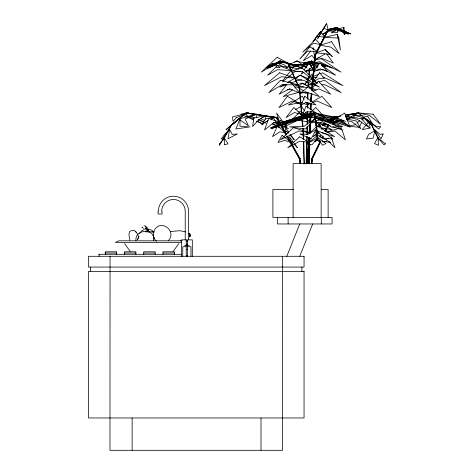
<?xml version="1.0" encoding="UTF-8"?>
<svg xmlns="http://www.w3.org/2000/svg" width="474" height="474" viewBox="0 0 474 474"><rect width="100%" height="100%" fill="white"/><g stroke="black" fill="none" stroke-linecap="round" stroke-linejoin="round"><path stroke-width="0.71" d="M138.444 238.149L138.781 237.314M306.862 134.355L306.998 127.002M307.045 124.07L307.087 121.865M307.111 120.396L307.259 111.586M307.336 107.183L307.413 102.775M307.472 99.107L307.585 92.495M307.306 134.355L307.454 126.268M307.49 124.07L307.531 121.865M307.555 120.396L307.703 111.586M307.768 107.918L307.857 102.775M307.916 99.107L308.029 92.495M307.087 163.649L308.758 137.282M307.342 163.69L307.182 158.5L307.857 158.642L309.433 137.424M307.531 163.649L307.626 158.5L307.182 158.5M307.786 163.69L307.857 158.642M306.151 163.88L306.808 136.565M306.595 163.88L307.253 136.565M135.985 240.81C134.385 228.397 156.592 228.249 153.44 240.691M308.527 163.761L309.184 143.776M309.232 142.295L309.38 137.857M309.623 130.451L309.771 126.013M309.889 122.31L310.233 111.953M310.304 109.731L310.523 103.071M310.6 100.849L311.217 93.497M308.781 163.797L309.433 143.818M309.486 142.336L309.629 137.898M309.8 132.714L310.02 126.054M310.144 122.357L310.239 119.395M310.286 117.919L310.506 111.26M310.553 109.778L310.748 103.859M310.826 101.637L311.471 93.526M308.971 163.761L309.629 143.776M309.676 142.295L309.824 137.857M309.996 132.673L310.411 120.094M310.482 117.872L310.677 111.953M310.748 109.731L310.944 103.806M311.015 101.59L311.092 99.368L310.648 99.368L311.341 99.392L311.916 93.526M309.22 163.797L309.854 144.552M309.955 141.596L310.073 137.898M310.245 132.714L310.66 120.135M310.707 118.654L310.95 111.26M310.997 109.778L311.193 103.859M311.264 101.637L311.341 99.416M320.187 140.677L320.092 142.71L317.781 140.387L314.327 141.566M320.347 137.288L320.448 135.256L319.334 136.162M334.081 118.713L334.182 117.054L327.528 120.775M309.03 133.621L309.741 124.105M309.848 122.642L310.227 117.522L314.256 112.782L314.7 112.782L310.725 117.86L310.227 117.522L310.903 117.665L309.706 133.763M307.413 158.642L308.989 137.424M309.261 133.763L309.972 124.247M310.079 122.784L310.227 117.522M307.786 156.307L308.118 151.917M308.278 149.719L308.55 146.063M308.77 143.136L309.042 139.475M309.694 130.694L310.02 126.303M310.239 123.376L310.458 120.449M324.933 130.948L325.146 128.099M307.863 85.889L308.266 81.487M308.467 79.288L308.734 76.35M308.864 74.886L309.469 68.28M309.8 64.612L309.937 63.143L310.381 63.143L310.245 64.612M308.242 86.623L308.639 82.221M308.977 78.554L309.178 76.35M309.309 74.886L309.913 68.28M311.578 89.823L312.147 83.951M312.289 82.482L315.003 54.581L327.943 29.637L328.387 29.637L315.619 54.765L315.003 54.581L315.696 54.634L312.2 90.587M311.756 90.587L315.003 54.581M311.163 98.633L311.448 95.695M312.093 89.088L312.378 86.155M312.52 84.686L313.308 76.61M313.521 74.406L313.806 71.467M313.948 69.998L314.303 66.33M314.452 64.861L314.736 61.922M314.949 59.724L315.234 56.785M311.222 163.649L311.827 158.5L320.187 141.299M311.477 163.649L312.082 158.5L320.436 141.317M311.667 163.649L312.271 158.5L320.625 141.299M311.922 163.649L312.526 158.5L320.56 141.975M286.006 135.043L276.318 117.753L277.1 117.522L276.615 117.825L246.261 113.085L246.296 112.782L277.1 117.522L286.432 134.172M246.741 112.782L246.261 113.085M246.995 113.541L246.563 115.401L253.566 119.116M345.25 32.333L344.634 34.555L345.907 31.337L331.705 28.624L345.25 32.333L345.907 31.337M189.807 236.526L189.772 234.227L190.447 235.88L189.47 236.893M154.334 230.186C152.51 233.824 153.292 238.564 156.384 241.236M336.522 27.711L337.073 27.403L342.898 31.699L342.785 32.007L336.522 27.711L337.079 27.451L337.115 27.788L327.984 29.88L327.943 29.542L336.635 27.451L336.67 27.788L327.984 29.88M342.341 32.007L342.898 31.699M286.806 256.292L299.74 223.959M299.74 256.292L312.674 223.959M342.578 30.84L343.994 27.451L327.51 31.189L335.402 31.006M359.659 126.605L361.769 121.996M362.669 120.017L363.878 117.386L361.603 119.241M321.793 137.993L322.753 136.014M325.004 131.387L326.29 128.738M326.93 127.417L328.215 124.775M329.827 121.468L331.753 117.505L340.279 116.112M322.042 138.011L323.007 136.026M325.259 131.405L326.539 128.756M327.184 127.435L328.47 124.792M329.756 122.15L332.001 117.522L340.545 115.988M322.237 137.993L322.877 136.672M325.448 131.387L326.734 128.738M327.374 127.417L328.66 124.775M329.945 122.132L332.446 117.522L330.2 122.15M322.486 138.011L323.132 136.69M325.697 131.405L326.983 128.756M327.629 127.435L328.915 124.792M315.174 54.765L328.115 29.821L328.559 29.821M315.619 54.765L328.387 29.637M139.421 233.694L141.471 231.116L144.363 229.487M189.564 237.006L190.121 235.744L189.908 233.984M323.624 28.209L317.61 38.584L326.604 23.7L328.233 30.016L323.624 28.209L326.604 23.7M178.763 243.648L173.277 251.279M316.739 36.172L313.041 41.706L320.59 31.628L324.708 37.179L316.739 36.172L320.59 31.628M271.181 119.839L273.113 116.977L275.424 121.303M314.155 71.082L319.903 62.71L327.587 71.503L320.252 68.849L313.747 71.681M302.785 71.687L301.097 74.062L304.118 72.226M304.047 69.909L309.095 62.793L313.723 70.531M311.465 60.962L309.937 63.054L310.381 63.054L311.91 60.962L311.465 60.915L312.49 65.211L312.929 65.211L311.91 60.915M310.624 51.026L303.354 60.713L311.975 55.387L314.991 59.54L313.717 51.115M312.33 48.745L313.184 47.601L313.504 49.711M314.084 112.925L314.706 112.682L316.549 125.61L316.105 125.61L314.084 112.925L314.706 112.682M316.105 125.61L314.262 112.682M286.871 84.532L279.127 94.225L289.667 88.893L300.06 93.046L289.608 81.113L288.239 82.82M282.267 81.22L285.881 76.764M286.788 75.65L293.116 67.853L298.869 68.926M310.28 117.86L314.256 112.782M314.7 112.782L310.725 117.86M311.305 89.248L318.35 81.113L330.621 94.225L318.878 88.893L312.769 91.233M154.637 229.606C161.782 218.644 177.199 231.934 168.217 240.739M310.802 66.36L312.751 64.346L310.28 65.608M311.211 111.828L307.644 115.2L315.358 112.421L325.004 117.599L315.797 107.497L312.23 110.869M346.233 118.073L350.428 114.133L345.516 117.131M317.71 126.084L321.372 122.695M318.605 131.796L313.018 136.648L319.405 133.17M321.402 129.366L323.078 127.909M137.762 239.151L137.389 239.471L138.313 237.764L138.627 235.851L138.965 236.722M307.188 87.607L300.166 93.556L305.914 91.98L319.375 96.572L309.326 87.637M308.793 142.71L317.645 135.256L330.71 142.508L322.042 141.092M279.808 60.915L274.588 65.211L280.252 60.915L279.808 60.962L288.044 63.054L280.252 60.962M355.927 123.886L354.789 124.816L347.898 126.262L359.357 127.263M357.058 122.962L359.902 120.639M283.268 81.155L295.071 71.55L300.172 71.337M153.54 238.683L154.536 237.918M292.642 89.699L283.221 96.572L300.344 91.98L307.999 93.556L304.877 91.648M295 87.98L296.765 86.695L303.633 90.89M319.049 57.212L310.351 63.528L319.701 61.715L340.919 72.089L320.874 58.45M307.638 81.931L304.652 84.088L312.058 73.991L312.834 81.688L311.821 78.915L308.835 81.072M291.563 64.251L286.16 67.948L295.729 64.346L300.072 64.452M294.567 62.195L296.368 60.956L308.141 64.138M309.362 64.423L312.289 62.42L304.527 65.068L300.32 67.344L307.608 65.625M276.318 117.753L276.656 117.522L286.349 134.812M276.763 117.753L277.1 117.522M286.723 136.322L299.29 158.737L300.072 158.5L300.759 163.577M299.29 158.737L300.072 158.5L287.511 136.091M316.057 125.462L316.733 125.32L317.592 140.126L317.147 140.126L316.057 125.462L316.733 125.32M317.147 140.126L317.823 139.984M324.897 53.947L314.878 60.05L322.207 58.474L333.382 63.06L326.58 53.769M305.327 71.491L311.975 67.45M318.498 126.961L320.365 125.841M322.231 124.715L324.098 123.596M284.216 84.514L279.79 87.127L286.628 84.609M287.38 82.642L300.024 75.17L308.935 78.808L306.091 79.247M310.014 103.202L307.513 104.653L310.885 103.332M311.892 102.117L321.905 96.305L331.794 107.568L316.958 100.956L312.911 102.544M295.29 109.613L301.452 106.229L304.533 110.969M325.419 139.747L328.547 138.112M268.213 120.544L265.09 122.132L261.684 124.905L265.47 118.713L275.092 117.054L270.713 119.276M317.45 66.988L309.38 70.691L315.05 70.288M294.218 86.452L301.63 83.122L308.248 86.339M320.288 125.942L318.99 126.517L320.341 125.995M322.243 125.083L324.844 123.933M330.046 121.64L334.597 119.632M342.874 120.787L341.57 121.356L342.927 120.858M346.784 119.069L350.043 117.641L357.023 112.942L353.788 116.888L346.998 119.371M328.678 120.965L333.406 118.992M137.661 239.216L138.124 238.997M312.016 76.995L318.605 74.365M319.92 73.837L322.557 72.789L342.88 85.616L322.865 77.007M322.367 125.219L325.751 123.921M330.479 122.108L331.83 121.593M290.734 83.098L297.571 80.574L301.831 79.91M325.04 49.61L316.288 52.827L330.325 54.463L332.339 56.578L325.04 49.61L330.325 54.463M299.058 64.849L289.738 68.066L303.271 64.174M326.509 124.508L323.043 125.705L327.196 124.461M332.049 122.594L337.595 120.686M303.159 63.273L307.999 61.78L311.501 61.383L303.864 63.303M326.894 132.033L341.345 127.654L345.386 139.824L334.905 131.008L326.989 132.305M332.037 123.003L341.724 120.1M287.487 89.705L290.195 88.934M317.598 82.31L308.402 84.87L315.044 84.793M319.014 81.919L324.672 80.343L341.179 92.608L324.631 84.686L321.68 84.722M310.991 122.256L319.962 119.833M322.036 119.276L324.103 118.713M304.669 63.8L310.956 62.135L304.658 63.569M314.28 141.282L317.71 140.387L319.873 140.737M327.943 29.542L337.079 27.451M337.281 34.341L340.379 49.936L338.839 38.039L337.281 34.341L324.269 37.434L338.11 38.009M151.887 232.041L154.417 231.964M247.138 112.919L240.887 114.216L253.685 119.958M170.29 231.531L179.96 230.702L185.5 231.916M345.522 115.087L358.777 112.782L345.256 115.218M299.912 163.643L299.224 158.571L299.627 158.5L300.356 163.643M300.072 158.5L299.224 158.571M147.71 230.702L145.376 229.73M337.482 120.965L330.271 122.096L344.675 113.043L350.067 127.352L341.807 120.289L338.922 120.74M310.867 132.886L309.51 133.087L317.456 125.966L334.685 136.648L321.751 132.791M314.268 132.382L318.35 131.778M323.126 141.987L326.509 141.525M180.132 240.591L181.969 240.336M297.974 87.483L303.846 86.831M312.23 77.754L317.213 77.232M316.466 70.188L323.552 69.684M305.274 71.124L309.652 70.946L306.773 70.407M337.553 30.958L340.421 30.887M298.152 111.828L301.02 111.763L307.62 115.709L305.303 112.154M336.67 27.788L337.115 27.788M299.645 88.093L288.044 63.143L287.599 63.143L299.201 88.093L299.645 88.081L302.08 115.994M314.303 113.12L314.748 113.12M310.458 117.665L310.903 117.665M316.288 125.373L316.733 125.373M302.726 128.472L303.111 132.88L303.556 132.88L303.733 139.522M306.897 132.88L307.342 132.88M311.827 158.482L312.526 158.5M307.43 158.541L307.875 158.541M293.501 189.464L272.906 189.464L272.906 217.489L332.078 217.489L332.078 223.959L277.343 223.959L277.343 217.489M321.491 189.464L328.121 189.464L328.121 217.489M144.001 225.808L144.428 225.808M145.026 225.808L147.396 227.852L149.156 231.691M145.376 231.81L152.96 231.81M181.797 240.822L118.761 240.822L115.354 242.392L181.915 242.392M186.217 240.94L187.526 240.94M186.217 241.408L187.526 241.408M186.217 244.146L187.526 244.146M186.217 244.774L187.526 244.774M184.558 245.615L186.276 245.615M187.473 245.615L189.185 245.615M186.217 246.711L182.763 246.711L182.763 256.292M187.526 246.711L190.981 246.711L190.981 256.292M186.217 249.537L187.526 249.537M105.264 253.045L116.669 253.045M124.502 253.045L135.902 253.045M143.735 253.045L155.14 253.045M162.973 253.045L174.373 253.045M98.669 254.295L181.572 254.295M186.217 256.167L187.526 256.167M311.021 122.446L320.365 122.476L330.579 125.977M301.523 64.488L308.047 64.648M322.219 66.141L325.863 66.295L321.882 65.536M314.327 62.651L320.892 63.504L332.102 67.96L321.218 64.203M309.244 132.554L298.922 131.008L280.531 139.824L293.394 127.654L309.238 132.453M148.398 229.232C150.465 229.386 152.504 230.441 153.742 232.118M246.296 112.782L276.656 117.522M247.428 113.197L277.059 117.825M345.635 116.136L361.603 118.696L369.376 127.737L357.449 119.442L345.558 116.337M338.021 117.392L335.9 116.977L338.021 117.623M346.506 119.051L356.407 120.989L360.939 128.738L352.17 121.925L347.217 120.42M314.215 62.823L319.115 63.789M142.473 227.336L141.88 227.153L142.875 227.52M145.074 228.35L147.153 229.12M143.48 228.557L143.871 228.711M332.624 126.682L342.157 129.947L336.801 126.22M145.885 228.616L146.365 228.794M298.644 113.938L294.621 112.421L286.018 117.599L293.862 107.497L301.991 115.2M317.989 66.698L312.787 64.671L317.384 67.314M314.144 62.852L318.611 64.648M302.501 102.923L301.18 102.36L288.399 105.009L302.293 96.216L304.13 99.208M303.828 103.492L307.798 105.187L305.967 102.2M146.134 228.794L146.976 229.149M273.747 122.422L288.453 128.738L275.755 121.925M254.348 118.121L251.096 116.693L255.8 114.187L256.855 117.629M258.241 119.833L266.038 123.264L258.988 119.383M256.375 121.166L263.111 124.182L257.382 121.143M324.192 69.974L335.705 75.212L321.479 65.139M264.735 120.562L260.718 118.696L264.871 115.786L265.505 119.442M266.074 121.19L267.413 121.812M272.1 123.992L280.134 127.737L272.503 123.406M188.622 233.362L189.938 234.014L188.705 233.362M147.977 229.6C148.101 230.465 148.64 231.205 148.285 231.946L147.58 230.678M326.675 119.175L335.61 125.391M313.421 62.746L317.841 65.957M336.629 27.403L342.453 31.699M336.967 27.711L342.785 32.007M137.881 235.264C136.743 231.365 133.478 228.835 129.68 231.484C128.371 234.067 129.278 237.456 129.917 240.229M145.257 226.797L146.413 227.852M362.509 116.237L358.362 112.682L361.538 115.727M364.097 117.759L372.037 125.373L371.592 125.373L363.125 117.25M328.541 141.24L334.982 147.775L331.048 136.802M288.376 133.212L286.397 131.008L285.461 132.661L285.484 127.654L288.844 132.287M289.857 134.865L294.307 139.824L290.526 134.604M293.258 142.875L291.86 141.24L290.965 142.36L289.436 136.802L293.655 142.579M294.188 143.966L297.453 147.775L294.496 143.735M130.119 251.279L124.626 243.648M136.234 232.384L135.161 230.951M309.095 62.793L313.717 70.549M287.066 136.091L299.734 158.737M342.874 31.438L344.355 34.442L343.994 27.451M147.704 229.884L148.344 231.691M153.629 236.65L153.061 235.193M314.529 112.925L314.754 114.335M314.973 115.745L316.549 125.61M328.387 29.542L328.429 29.88M302.465 120.396L302.975 126.268M303.17 128.472L303.556 132.88M299.201 88.093L301.571 115.259M302.021 120.396L302.531 126.268M316.502 125.462L316.614 126.931M316.828 129.864L317.159 134.261M317.319 136.459L317.592 140.126M316.288 125.32L317.379 139.984M303.793 141.732L304.397 163.88M303.111 132.88L303.289 139.522M303.348 141.732L303.952 163.88M321.301 217.489L321.301 223.959M321.135 217.489L321.135 163.595L293.11 163.595L293.11 217.489M301.897 267.069L301.897 271.383M288.121 217.489L288.121 223.959M282.498 256.292L282.563 450.3L109.98 450.3L110.045 256.292M261.008 417.967L261.008 450.3M192.314 256.292L192.314 239.868L181.429 239.868L181.429 256.292M188.516 239.868L188.516 211.25A15.055 15.055 0 0 0 173.46 196.195A15.055 15.055 0 0 0 158.399 211.25L158.055 211.25L158.055 213.987L162.025 213.987L162.025 211.25L161.687 211.25A11.773 11.773 0 0 1 173.46 199.477A11.773 11.773 0 0 1 185.227 211.25L185.227 239.868M186.874 255.474L186.874 256.167M174.373 254.295L174.373 251.795L162.967 251.795L162.973 254.295M155.14 254.295L155.14 251.795L143.735 251.795L143.735 254.295M135.902 254.295L135.902 251.795L124.496 251.795L124.496 254.295M132.127 417.967L132.127 450.3M116.669 254.295L116.663 251.795L105.264 251.795L105.264 254.295M99.107 254.295L99.107 256.292M90.641 267.069L90.641 271.383M224.392 137.999L224.338 144.789L228.047 143.859L224.392 137.999M240.051 118.583L239.933 126.167L250.035 126.86L235.874 128.987L240.051 118.583M338.092 28.831L337.606 32.451L331.267 32.783L338.092 28.831M253.868 117.967L252.618 126.517L258.834 119.632L265.926 115.626L253.868 117.967M229.653 129.574L227.929 138.811L237.332 133.935L232.284 134.391L229.653 129.574M219.782 143.575L219.444 145.281L224.587 137.33L219.782 143.575M374.792 130.759L373.257 138.13L366.432 138.959L368.63 134.308L374.792 130.759M268.657 118.346L264.539 129.947L273.895 122.476L279.974 122.44L268.657 118.346M304.735 96.216L301.186 105.187L306.044 102.36L316.039 105.009L304.735 96.216M383.105 133.935L381.143 138.811L374.407 129.574L380.213 134.391L383.105 133.935M306.127 106.229L302.104 115.709L306.868 111.763L314.576 111.977L306.127 106.229M277.456 125.966L272.52 136.648L279.909 131.778L285.941 133.087L277.456 125.966M316.158 129.574L311.151 138.811L299.787 133.935L307.727 134.391L316.158 129.574M377.985 137.33L374.519 143.575L378.43 145.281L377.985 137.33M230.998 125.32L222.78 139.984L223.224 139.984L231.442 125.32L230.998 125.32M282.131 135.256L277.948 142.508L284.738 140.387L291.338 142.71L282.131 135.256M280.732 120.289L279.601 122.096L276.538 113.043L287.037 127.352L280.732 120.289M228.267 130.759L223.112 138.13L221.192 138.959L224.7 134.308L228.267 130.759M319.559 72.723L312.721 82.198L319.334 78.257L324.388 78.471L319.559 72.723M287.386 96.305L278.99 107.568L292.316 100.956L301.363 104.653L287.386 96.305M309.949 46.831L299.758 59.096L307.478 51.174L317.159 51.364L309.949 46.831M317.675 137.999L311.987 144.789L306.666 143.859L317.675 137.999M368.606 121.919L362.183 129.586L370.218 128.075L368.606 121.919M380.533 126.86L378.72 128.987L364.986 118.583L376.018 126.167L380.533 126.86M236.336 117.641L233.089 121.356L232.491 116.888L248.755 112.942L236.336 117.641M315.186 118.583L305.623 128.987L289.655 126.86L304.272 126.167L315.186 118.583M280.424 80.343L268.799 92.608L282.095 84.686L298.116 84.87L280.424 80.343M315.554 39.277L302.744 52.104L313.515 43.211L320.483 44.538L315.554 39.277M277.853 65.139L267.65 75.212L277.521 69.684L291.83 70.691L277.853 65.139M302.293 83.122L298.904 86.339L309.937 87.974L316.045 90.09L302.293 83.122M277.266 57.212L261.352 72.089L278.315 61.715L288.186 63.528L277.266 57.212M299.734 136.802L287.789 147.775L299.823 141.24L308.841 142.36L299.734 136.802M299.011 113.043L283.12 127.352L297.684 120.289L310.346 122.096L299.011 113.043M230.014 126.262L228.877 127.263L240.851 117.386L230.014 126.262M279.666 72.789L264.498 85.616L281.491 76.717L294.591 78.044L279.666 72.789M246.267 112.682L231.01 125.373L246.711 112.682L246.267 112.682M235.4 121.919L226.092 129.586L235.4 121.919M332.031 28.76L322.664 34.448L327.765 30.692L332.031 28.76M300.243 75.17L295.403 78.808L304.142 80.574L319.346 87.127L300.243 75.17M272.242 63.504L265.736 67.96L273.522 64.203L284.24 62.272L272.242 63.504M385.51 143.859L383.893 144.789L378.157 137.999L385.51 143.859M278.262 62.343L271.726 65.957L267.182 66.295L271.531 65.163L278.262 62.343M275.767 64.671L269.819 67.646L267.152 68.215L275.767 64.671M325.922 143.575L322.35 145.281L317.651 137.33L325.922 143.575M297.139 60.956L288.838 64.701L298.952 64.346L307.158 67.948L297.139 60.956M256.357 114.133L245.099 119.01L248.412 125.705L238.712 119.057L256.357 114.133M293.412 120.989L270.826 128.738L292.292 121.925L311.205 116.977L293.412 120.989M301.209 116.693L281.888 123.264L297.571 118.322L313.865 114.187L301.209 116.693M306.18 114.216L276.626 124.182L304.207 115.401L314.653 112.919L306.18 114.216M297.903 118.696L270.713 127.737L297.269 119.442L311.892 115.786L297.903 118.696M331.545 41.659L320.193 45.297L330.751 47.068L339.141 53.615L331.545 41.659M302.199 67.853L291.747 70.946L302.299 71.55L317.396 83.442L302.199 67.853M342.311 126.262L331.984 127.263L315.494 117.386L333.631 124.816L342.311 126.262M372.049 125.32L371.604 125.32L378.732 139.984L379.176 139.984L372.049 125.32M187.526 240.863L186.217 240.863L186.217 255.954L187.526 255.954L187.526 240.863M304.053 256.292L88.49 256.292L88.49 267.069L304.053 267.069L304.053 256.292M304.053 271.383L88.49 271.383L88.49 417.967L304.053 417.967L304.053 271.383M279.944 67.504L276.389 67.373L275.933 64.346L279.944 67.504M373.151 114.216L358.433 112.919L369.453 115.401L380.48 124.182L373.151 114.216M348.751 33.992L347.359 33.861L341.902 30.834L348.751 33.992M332.6 138.959L323.855 138.13L317.159 130.759L326.894 134.308L332.6 138.959M367.913 116.693L350.553 114.187L365.584 118.322L372.297 123.264L367.913 116.693M331.948 129.586L322.036 128.075L316.217 121.919L331.948 129.586M320.673 118.713L310.95 117.054L339.331 124.905L320.673 118.713M325.057 117.967L312.165 115.626L326.793 119.632L348.615 126.517L325.057 117.967M333.945 116.888L314.44 112.942L333.838 117.641L345.564 121.356L333.945 116.888M336.327 119.057L313.433 114.133L332.677 119.01L348.769 125.705L336.327 119.057M287.197 67.344L280.561 65.625L278.274 62.42L284.572 65.068L287.197 67.344M302.039 68.066L285.081 62.135L302.039 68.066M350.855 33.838L345.659 32.114L339.295 28.914L350.855 33.838M290.39 64.346L282.297 61.383L290.39 64.346"/></g></svg>
